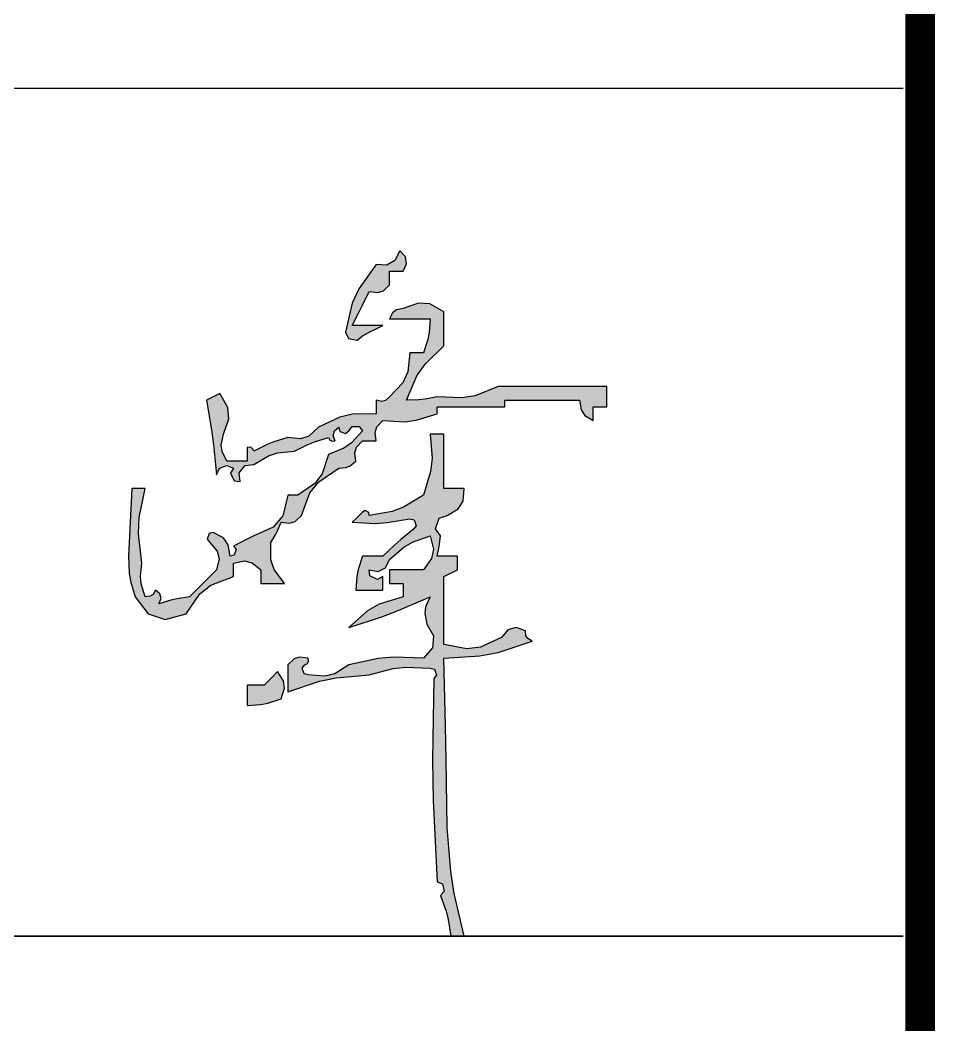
# Model space of a CAD drawing. Header units: inches. Extents: x 18712 to 314639, y 0 to 420500.
# Drawn here: x 135390 to 136468, y 94158 to 95343 of the extents above; entities that cross this region are included whole.
import ezdxf

# ---------------------------------------------------------------- set-up
doc = ezdxf.new("R2010")
doc.units = ezdxf.units.IN
doc.header["$LTSCALE"] = 1000
doc.header["$MEASUREMENT"] = 0
doc.layers.get('0').update_dxf_attribs({"true_color": 0xffffff})
doc.layers.add('TK', color=7, linetype='Continuous', true_color=0xffffff)
doc.layers.add('签名', color=3, linetype='Continuous', true_color=0x00ff00)

# ---------------------------------------------------------------- blocks, each defined once
blk = doc.blocks.new('fdagdfaf')
h = blk.add_hatch(color=256)
h.paths.add_polyline_path([(6.833, 7.6859), (6.833, 7.6998), (6.833, 7.7276), (6.8039, 7.744), (6.7811, 7.7459), (6.7496, 7.7345), (6.736, 7.732), (6.7281, 7.7261), (6.7219, 7.7137), (6.7552, 7.7137), (6.7719, 7.7137), (6.8052, 7.7137), (6.803, 7.6855), (6.8001, 7.6712), (6.7913, 7.6442), (6.7802, 7.6442), (6.7747, 7.6442), (6.7635, 7.6442), (6.7593, 7.6047), (6.7492, 7.5828), (6.7219, 7.5539), (6.7133, 7.5464), (6.7052, 7.5444), (6.6941, 7.547), (6.6941, 7.5359), (6.6941, 7.5303), (6.6941, 7.5192), (6.6456, 7.5182), (6.6199, 7.5121), (6.576, 7.4914), (6.5568, 7.4734), (6.5397, 7.4677), (6.5135, 7.4706), (6.485, 7.4616), (6.4709, 7.4559), (6.444, 7.4428), (6.441, 7.4482), (6.4363, 7.4506), (6.4301, 7.4498), (6.4301, 7.4386), (6.4301, 7.4331), (6.4301, 7.422), (6.4135, 7.422), (6.4051, 7.422), (6.3885, 7.422), (6.3788, 7.4422), (6.3771, 7.4556), (6.3815, 7.4775), (6.3929, 7.509), (6.391, 7.5318), (6.3746, 7.5609), (6.3634, 7.5553), (6.3579, 7.5526), (6.3468, 7.547), (6.3571, 7.4862), (6.3612, 7.4555), (6.3676, 7.3942), (6.3739, 7.4077), (6.3884, 7.4135), (6.4023, 7.4081), (6.396, 7.3974), (6.4039, 7.3816), (6.4162, 7.3803), (6.4141, 7.398), (6.4263, 7.4132), (6.444, 7.415), (6.4741, 7.4333), (6.4924, 7.4394), (6.5274, 7.4428), (6.5543, 7.4559), (6.5683, 7.4616), (6.5968, 7.4706), (6.5998, 7.4652), (6.6046, 7.4628), (6.6107, 7.4636), (6.6064, 7.4742), (6.6088, 7.4841), (6.6177, 7.4914), (6.6198, 7.4829), (6.6317, 7.479), (6.6385, 7.4845), (6.6453, 7.4933), (6.6595, 7.4933), (6.6663, 7.4845), (6.6436, 7.4593), (6.6283, 7.4486), (6.5968, 7.4359), (6.5836, 7.3963), (6.5685, 7.3763), (6.5343, 7.3525), (6.526, 7.3525), (6.5218, 7.3525), (6.5135, 7.3525), (6.5031, 7.3104), (6.4836, 7.287), (6.444, 7.2692), (6.4273, 7.2608), (6.419, 7.2567), (6.4023, 7.2483), (6.4079, 7.2415), (6.4039, 7.2296), (6.3954, 7.2275), (6.3916, 7.2511), (6.3818, 7.2649), (6.3607, 7.2761), (6.3522, 7.2739), (6.3482, 7.2621), (6.3537, 7.2553), (6.3689, 7.2381), (6.3729, 7.222), (6.3676, 7.1997), (6.3454, 7.1775), (6.3343, 7.1664), (6.312, 7.1441), (6.2867, 7.1404), (6.2741, 7.1376), (6.2495, 7.1302), (6.2539, 7.1408), (6.2514, 7.1507), (6.2426, 7.158), (6.2375, 7.1494), (6.2317, 7.1455), (6.2217, 7.1441), (6.2136, 7.1708), (6.2121, 7.1858), (6.2148, 7.2136), (6.2075, 7.2743), (6.209, 7.3066), (6.2217, 7.3664), (6.2106, 7.3664), (6.2051, 7.3664), (6.194, 7.3664), (6.1914, 7.3108), (6.1901, 7.283), (6.187, 7.2275), (6.1886, 7.1937), (6.1914, 7.1766), (6.2009, 7.1441), (6.2279, 7.1095), (6.2627, 7.0979), (6.3051, 7.1094), (6.3331, 7.1502), (6.3561, 7.1683), (6.4023, 7.1858), (6.4023, 7.1969), (6.4023, 7.2025), (6.4023, 7.2136), (6.4248, 7.218), (6.4402, 7.2142), (6.4579, 7.1997), (6.4579, 7.1886), (6.4579, 7.183), (6.4579, 7.1719), (6.4774, 7.1719), (6.4871, 7.1719), (6.5065, 7.1719), (6.4854, 7.2), (6.4786, 7.2201), (6.4787, 7.2553), (6.4883, 7.2713), (6.4925, 7.2797), (6.4996, 7.2969), (6.517, 7.295), (6.5285, 7.2988), (6.5413, 7.3108), (6.5588, 7.3571), (6.5769, 7.3801), (6.6177, 7.4081), (6.6326, 7.409), (6.6409, 7.4124), (6.6524, 7.422), (6.6504, 7.4394), (6.6542, 7.4509), (6.6663, 7.4636), (6.6774, 7.4636), (6.683, 7.4636), (6.6941, 7.4636), (6.6921, 7.4811), (6.6959, 7.4925), (6.708, 7.5053), (6.7527, 7.5028), (6.7764, 7.5057), (6.8191, 7.5192), (6.8191, 7.5248), (6.8191, 7.5276), (6.8191, 7.5331), (6.8747, 7.5331), (6.9025, 7.5331), (6.958, 7.5331), (6.958, 7.5387), (6.958, 7.5414), (6.958, 7.547), (7.0192, 7.547), (7.0497, 7.547), (7.1108, 7.547), (7.1139, 7.5272), (7.1215, 7.5157), (7.1386, 7.5053), (7.1386, 7.5164), (7.1386, 7.522), (7.1386, 7.5331), (7.1497, 7.5331), (7.1553, 7.5331), (7.1664, 7.5331), (7.1664, 7.5498), (7.1664, 7.5581), (7.1664, 7.5748), (7.0775, 7.5748), (7.033, 7.5748), (6.9441, 7.5748), (6.897, 7.5561), (6.8698, 7.5516), (6.8191, 7.5539), (6.7944, 7.5493), (6.7817, 7.5479), (6.7566, 7.547), (6.7778, 7.5966), (6.7943, 7.6205), (6.833, 7.6581)], flags=0)
h.paths.add_polyline_path([(6.7219, 7.7943), (6.7219, 7.7998), (6.7219, 7.8109), (6.733, 7.8109), (6.7385, 7.8109), (6.7496, 7.8109), (6.7566, 7.8264), (6.7543, 7.8403), (6.7427, 7.8526), (6.7326, 7.8326), (6.7164, 7.8234), (6.6941, 7.8248), (6.6587, 7.7752), (6.6453, 7.7453), (6.6316, 7.6859), (6.638, 7.6733), (6.6555, 7.6698), (6.6663, 7.679), (6.683, 7.6873), (6.6913, 7.6915), (6.708, 7.6998), (6.683, 7.6998), (6.6705, 7.6998), (6.6455, 7.6998), (6.6596, 7.7275), (6.6665, 7.7414), (6.6802, 7.7693), (6.6976, 7.7673), (6.7091, 7.7711), (6.7219, 7.7832)], flags=0)
h.paths.add_polyline_path([(6.8723, 7.3403), (6.8747, 7.3664), (6.858, 7.3664), (6.8497, 7.3664), (6.833, 7.3664), (6.833, 7.4109), (6.833, 7.4331), (6.833, 7.4775), (6.8219, 7.4775), (6.8163, 7.4775), (6.8052, 7.4775), (6.8087, 7.4273), (6.8058, 7.4007), (6.7913, 7.3525), (6.7506, 7.3282), (6.7269, 7.3193), (6.6802, 7.3108), (6.6795, 7.317), (6.6716, 7.3209), (6.6663, 7.3178), (6.658, 7.3094), (6.6538, 7.3053), (6.6455, 7.2969), (6.6927, 7.2948), (6.7168, 7.2962), (6.7635, 7.3039), (6.7721, 7.3017), (6.776, 7.2899), (6.7705, 7.2831), (6.7448, 7.2616), (6.7323, 7.2505), (6.708, 7.2275), (6.6913, 7.2275), (6.683, 7.2275), (6.6663, 7.2275), (6.6575, 7.2005), (6.6546, 7.1863), (6.6524, 7.158), (6.6746, 7.158), (6.6857, 7.158), (6.708, 7.158), (6.708, 7.1691), (6.708, 7.1747), (6.708, 7.1858), (6.6973, 7.1795), (6.6815, 7.1873), (6.6802, 7.1997), (6.6985, 7.1965), (6.7134, 7.2039), (6.7219, 7.2205), (6.7511, 7.2457), (6.7689, 7.2561), (6.8052, 7.2692), (6.8117, 7.2416), (6.8079, 7.2226), (6.7913, 7.1997), (6.7635, 7.1997), (6.7496, 7.1997), (6.7219, 7.1997), (6.7219, 7.1886), (6.7219, 7.183), (6.7219, 7.1719), (6.733, 7.1719), (6.7385, 7.1719), (6.7496, 7.1719), (6.7496, 7.1608), (6.7496, 7.1552), (6.7496, 7.1441), (6.7007, 7.1296), (6.6763, 7.1159), (6.6385, 7.0816), (6.7062, 7.1037), (6.7397, 7.1163), (6.8052, 7.1441), (6.7955, 7.1239), (6.7938, 7.1105), (6.7983, 7.0886), (6.812, 7.0643), (6.8096, 7.0402), (6.7913, 7.0191), (6.73, 7.021), (6.6985, 7.0181), (6.6385, 7.0052), (6.6094, 6.9869), (6.5894, 6.982), (6.5552, 6.9844), (6.5466, 6.9865), (6.5427, 6.9984), (6.5482, 7.0052), (6.5536, 7.0082), (6.556, 7.0129), (6.5552, 7.0191), (6.5377, 7.0211), (6.5263, 7.0173), (6.5135, 7.0052), (6.5135, 6.983), (6.5135, 6.9719), (6.5135, 6.9496), (6.578, 6.9714), (6.6123, 6.9786), (6.6802, 6.9844), (6.7288, 6.9973), (6.7549, 7.0002), (6.8052, 6.9983), (6.8137, 6.9961), (6.8177, 6.9843), (6.8122, 6.9774), (6.8096, 6.8107), (6.811, 6.7272), (6.8191, 6.5607), (6.8298, 6.5567), (6.8337, 6.5414), (6.8261, 6.5329), (6.8378, 6.5006), (6.842, 6.4836), (6.8469, 6.4495), (6.858, 6.4495), (6.8636, 6.4495), (6.8747, 6.4495), (6.8543, 6.5372), (6.8473, 6.5821), (6.8399, 6.6718), (6.8377, 6.8107), (6.8363, 6.8802), (6.833, 7.0191), (6.9064, 7.0233), (6.9438, 7.0305), (7.0136, 7.0538), (7.0049, 7.0589), (7.001, 7.0647), (6.9997, 7.0747), (6.9806, 7.0814), (6.9638, 7.0765), (6.9511, 7.0608), (6.9077, 7.0412), (6.8797, 7.0379), (6.833, 7.0469), (6.833, 7.1025), (6.833, 7.1302), (6.833, 7.1858), (6.8441, 7.1914), (6.8497, 7.1941), (6.8608, 7.1997), (6.8608, 7.2108), (6.8608, 7.2164), (6.8608, 7.2275), (6.8441, 7.2275), (6.8358, 7.2275), (6.8191, 7.2275), (6.8226, 7.244), (6.824, 7.2524), (6.8261, 7.2692), (6.8159, 7.2835), (6.8232, 7.3054), (6.8399, 7.3108), (6.8624, 7.3244)], flags=0)
h.paths.add_polyline_path([(6.5065, 6.9571), (6.5046, 6.9724), (6.4926, 6.9913), (6.4815, 6.9802), (6.476, 6.9746), (6.4649, 6.9635), (6.451, 6.9635), (6.444, 6.9635), (6.4301, 6.9635), (6.4301, 6.9469), (6.4301, 6.9385), (6.4301, 6.9219), (6.4584, 6.9241), (6.4727, 6.9269), (6.4996, 6.9357)], flags=0)
at = {"lineweight": -3}
for p, q in [((6.7427, 7.8526), (6.7326, 7.8326)), ((6.7543, 7.8403), (6.7427, 7.8526)), ((6.7566, 7.8264), (6.7543, 7.8403)), ((6.6941, 7.8248), (6.6587, 7.7752)), ((6.7164, 7.8234), (6.6941, 7.8248)), ((6.7326, 7.8326), (6.7164, 7.8234)), ((6.7496, 7.8109), (6.7566, 7.8264)), ((6.7219, 7.7998), (6.7219, 7.8109)), ((6.7219, 7.8109), (6.733, 7.8109)), ((6.7219, 7.7943), (6.7219, 7.7998)), ((6.733, 7.8109), (6.7385, 7.8109)), ((6.7385, 7.8109), (6.7496, 7.8109)), ((6.7091, 7.7711), (6.7219, 7.7832)), ((6.7219, 7.7832), (6.7219, 7.7943)), ((6.6587, 7.7752), (6.6453, 7.7453)), ((6.6665, 7.7414), (6.6802, 7.7693)), ((6.6802, 7.7693), (6.6976, 7.7673)), ((6.6976, 7.7673), (6.7091, 7.7711)), ((6.6453, 7.7453), (6.6316, 7.6859)), ((6.6596, 7.7275), (6.6665, 7.7414)), ((6.7811, 7.7459), (6.7496, 7.7345)), ((6.8039, 7.744), (6.7811, 7.7459)), ((6.833, 7.7276), (6.8039, 7.744)), ((6.6455, 7.6998), (6.6596, 7.7275)), ((6.7281, 7.7261), (6.7219, 7.7137)), ((6.736, 7.732), (6.7281, 7.7261)), ((6.7496, 7.7345), (6.736, 7.732)), ((6.833, 7.6998), (6.833, 7.7276)), ((6.6705, 7.6998), (6.6455, 7.6998)), ((6.683, 7.6998), (6.6705, 7.6998)), ((6.708, 7.6998), (6.683, 7.6998)), ((6.6913, 7.6915), (6.708, 7.6998)), ((6.7219, 7.7137), (6.7552, 7.7137)), ((6.7552, 7.7137), (6.7719, 7.7137)), ((6.7719, 7.7137), (6.8052, 7.7137)), ((6.8052, 7.7137), (6.803, 7.6855)), ((6.833, 7.6859), (6.833, 7.6998)), ((6.6316, 7.6859), (6.638, 7.6733)), ((6.638, 7.6733), (6.6555, 7.6698)), ((6.6555, 7.6698), (6.6663, 7.679)), ((6.6663, 7.679), (6.683, 7.6873)), ((6.683, 7.6873), (6.6913, 7.6915)), ((6.803, 7.6855), (6.8001, 7.6712)), ((6.833, 7.6581), (6.833, 7.6859)), ((6.8001, 7.6712), (6.7913, 7.6442)), ((6.7943, 7.6205), (6.833, 7.6581)), ((6.7635, 7.6442), (6.7593, 7.6047)), ((6.7747, 7.6442), (6.7635, 7.6442)), ((6.7802, 7.6442), (6.7747, 7.6442)), ((6.7913, 7.6442), (6.7802, 7.6442)), ((6.7778, 7.5966), (6.7943, 7.6205)), ((6.7593, 7.6047), (6.7492, 7.5828)), ((6.7566, 7.547), (6.7778, 7.5966)), ((6.7492, 7.5828), (6.7219, 7.5539)), ((6.9441, 7.5748), (6.897, 7.5561)), ((7.033, 7.5748), (6.9441, 7.5748)), ((7.0775, 7.5748), (7.033, 7.5748)), ((7.1664, 7.5748), (7.0775, 7.5748)), ((7.1664, 7.5581), (7.1664, 7.5748)), ((6.3579, 7.5526), (6.3468, 7.547)), ((6.3634, 7.5553), (6.3579, 7.5526)), ((6.3746, 7.5609), (6.3634, 7.5553)), ((6.391, 7.5318), (6.3746, 7.5609)), ((6.7219, 7.5539), (6.7133, 7.5464)), ((6.8191, 7.5539), (6.7944, 7.5493)), ((6.8698, 7.5516), (6.8191, 7.5539)), ((6.897, 7.5561), (6.8698, 7.5516)), ((7.1664, 7.5498), (7.1664, 7.5581)), ((7.1664, 7.5331), (7.1664, 7.5498)), ((6.3468, 7.547), (6.3571, 7.4862)), ((6.3929, 7.509), (6.391, 7.5318)), ((6.7052, 7.5444), (6.6941, 7.547)), ((6.6941, 7.547), (6.6941, 7.5359)), ((6.6941, 7.5359), (6.6941, 7.5303)), ((6.6941, 7.5303), (6.6941, 7.5192)), ((6.7133, 7.5464), (6.7052, 7.5444)), ((6.7817, 7.5479), (6.7566, 7.547)), ((6.7944, 7.5493), (6.7817, 7.5479)), ((6.8191, 7.5276), (6.8191, 7.5331)), ((6.8191, 7.5331), (6.8747, 7.5331)), ((6.8747, 7.5331), (6.9025, 7.5331)), ((6.9025, 7.5331), (6.958, 7.5331)), ((6.958, 7.5414), (6.958, 7.547)), ((6.958, 7.547), (7.0192, 7.547)), ((6.958, 7.5387), (6.958, 7.5414)), ((6.958, 7.5331), (6.958, 7.5387)), ((7.0192, 7.547), (7.0497, 7.547)), ((7.0497, 7.547), (7.1108, 7.547)), ((7.1108, 7.547), (7.1139, 7.5272)), ((7.1386, 7.522), (7.1386, 7.5331)), ((7.1386, 7.5331), (7.1497, 7.5331)), ((7.1497, 7.5331), (7.1553, 7.5331)), ((7.1553, 7.5331), (7.1664, 7.5331)), ((6.3815, 7.4775), (6.3929, 7.509)), ((6.6199, 7.5121), (6.576, 7.4914)), ((6.6456, 7.5182), (6.6199, 7.5121)), ((6.6941, 7.5192), (6.6456, 7.5182)), ((6.7764, 7.5057), (6.8191, 7.5192)), ((6.8191, 7.5248), (6.8191, 7.5276)), ((6.8191, 7.5192), (6.8191, 7.5248)), ((7.1139, 7.5272), (7.1215, 7.5157)), ((7.1215, 7.5157), (7.1386, 7.5053)), ((7.1386, 7.5164), (7.1386, 7.522)), ((7.1386, 7.5053), (7.1386, 7.5164)), ((6.576, 7.4914), (6.5568, 7.4734)), ((6.6088, 7.4841), (6.6177, 7.4914)), ((6.6177, 7.4914), (6.6198, 7.4829)), ((6.6385, 7.4845), (6.6453, 7.4933)), ((6.6453, 7.4933), (6.6595, 7.4933)), ((6.6595, 7.4933), (6.6663, 7.4845)), ((6.6921, 7.4811), (6.6959, 7.4925)), ((6.6959, 7.4925), (6.708, 7.5053)), ((6.708, 7.5053), (6.7527, 7.5028)), ((6.7527, 7.5028), (6.7764, 7.5057)), ((6.3571, 7.4862), (6.3612, 7.4555)), ((6.3771, 7.4556), (6.3815, 7.4775)), ((6.5135, 7.4706), (6.485, 7.4616)), ((6.5397, 7.4677), (6.5135, 7.4706)), ((6.5568, 7.4734), (6.5397, 7.4677)), ((6.5683, 7.4616), (6.5968, 7.4706)), ((6.5968, 7.4706), (6.5998, 7.4652)), ((6.6064, 7.4742), (6.6088, 7.4841)), ((6.6107, 7.4636), (6.6064, 7.4742)), ((6.6198, 7.4829), (6.6317, 7.479)), ((6.6317, 7.479), (6.6385, 7.4845)), ((6.6663, 7.4845), (6.6436, 7.4593)), ((6.6941, 7.4636), (6.6921, 7.4811)), ((6.8163, 7.4775), (6.8052, 7.4775)), ((6.8052, 7.4775), (6.8087, 7.4273)), ((6.8219, 7.4775), (6.8163, 7.4775)), ((6.833, 7.4775), (6.8219, 7.4775)), ((6.833, 7.4331), (6.833, 7.4775)), ((6.3612, 7.4555), (6.3676, 7.3942)), ((6.3788, 7.4422), (6.3771, 7.4556)), ((6.4363, 7.4506), (6.4301, 7.4498)), ((6.4301, 7.4498), (6.4301, 7.4386)), ((6.441, 7.4482), (6.4363, 7.4506)), ((6.444, 7.4428), (6.441, 7.4482)), ((6.4709, 7.4559), (6.444, 7.4428)), ((6.485, 7.4616), (6.4709, 7.4559)), ((6.5274, 7.4428), (6.5543, 7.4559)), ((6.5543, 7.4559), (6.5683, 7.4616)), ((6.6283, 7.4486), (6.5968, 7.4359)), ((6.5998, 7.4652), (6.6046, 7.4628)), ((6.6046, 7.4628), (6.6107, 7.4636)), ((6.6436, 7.4593), (6.6283, 7.4486)), ((6.6504, 7.4394), (6.6542, 7.4509)), ((6.6542, 7.4509), (6.6663, 7.4636)), ((6.6663, 7.4636), (6.6774, 7.4636)), ((6.6774, 7.4636), (6.683, 7.4636)), ((6.683, 7.4636), (6.6941, 7.4636)), ((6.3885, 7.422), (6.3788, 7.4422)), ((6.4301, 7.4386), (6.4301, 7.4331)), ((6.4301, 7.4331), (6.4301, 7.422)), ((6.444, 7.415), (6.4741, 7.4333)), ((6.4741, 7.4333), (6.4924, 7.4394)), ((6.4924, 7.4394), (6.5274, 7.4428)), ((6.5968, 7.4359), (6.5836, 7.3963)), ((6.6524, 7.422), (6.6504, 7.4394)), ((6.8087, 7.4273), (6.8058, 7.4007)), ((6.833, 7.4109), (6.833, 7.4331)), ((6.3676, 7.3942), (6.3739, 7.4077)), ((6.3739, 7.4077), (6.3884, 7.4135)), ((6.3884, 7.4135), (6.4023, 7.4081)), ((6.4051, 7.422), (6.3885, 7.422)), ((6.4023, 7.4081), (6.396, 7.3974)), ((6.4135, 7.422), (6.4051, 7.422)), ((6.4301, 7.422), (6.4135, 7.422)), ((6.4141, 7.398), (6.4263, 7.4132)), ((6.4263, 7.4132), (6.444, 7.415)), ((6.5769, 7.3801), (6.6177, 7.4081)), ((6.6177, 7.4081), (6.6326, 7.409)), ((6.6326, 7.409), (6.6409, 7.4124)), ((6.6409, 7.4124), (6.6524, 7.422)), ((6.833, 7.3664), (6.833, 7.4109)), ((6.396, 7.3974), (6.4039, 7.3816)), ((6.4162, 7.3803), (6.4141, 7.398)), ((6.5836, 7.3963), (6.5685, 7.3763)), ((6.8058, 7.4007), (6.7913, 7.3525)), ((6.194, 7.3664), (6.1914, 7.3108)), ((6.2051, 7.3664), (6.194, 7.3664)), ((6.2106, 7.3664), (6.2051, 7.3664)), ((6.209, 7.3066), (6.2217, 7.3664)), ((6.2217, 7.3664), (6.2106, 7.3664)), ((6.4039, 7.3816), (6.4162, 7.3803)), ((6.5685, 7.3763), (6.5343, 7.3525)), ((6.5588, 7.3571), (6.5769, 7.3801)), ((6.8497, 7.3664), (6.833, 7.3664)), ((6.858, 7.3664), (6.8497, 7.3664)), ((6.8747, 7.3664), (6.858, 7.3664)), ((6.8723, 7.3403), (6.8747, 7.3664)), ((6.5135, 7.3525), (6.5031, 7.3104)), ((6.5218, 7.3525), (6.5135, 7.3525)), ((6.526, 7.3525), (6.5218, 7.3525)), ((6.5343, 7.3525), (6.526, 7.3525)), ((6.5413, 7.3108), (6.5588, 7.3571)), ((6.7913, 7.3525), (6.7506, 7.3282)), ((6.7506, 7.3282), (6.7269, 7.3193)), ((6.8399, 7.3108), (6.8624, 7.3244)), ((6.8624, 7.3244), (6.8723, 7.3403)), ((6.1914, 7.3108), (6.1901, 7.283)), ((6.2075, 7.2743), (6.209, 7.3066)), ((6.5031, 7.3104), (6.4836, 7.287)), ((6.5285, 7.2988), (6.5413, 7.3108)), ((6.6538, 7.3053), (6.6455, 7.2969)), ((6.658, 7.3094), (6.6538, 7.3053)), ((6.6663, 7.3178), (6.658, 7.3094)), ((6.6716, 7.3209), (6.6663, 7.3178)), ((6.6795, 7.317), (6.6716, 7.3209)), ((6.6802, 7.3108), (6.6795, 7.317)), ((6.7269, 7.3193), (6.6802, 7.3108)), ((6.7168, 7.2962), (6.7635, 7.3039)), ((6.7635, 7.3039), (6.7721, 7.3017)), ((6.8159, 7.2835), (6.8232, 7.3054)), ((6.8232, 7.3054), (6.8399, 7.3108)), ((6.1901, 7.283), (6.187, 7.2275)), ((6.4836, 7.287), (6.444, 7.2692)), ((6.4925, 7.2797), (6.4996, 7.2969)), ((6.4996, 7.2969), (6.517, 7.295)), ((6.517, 7.295), (6.5285, 7.2988)), ((6.6455, 7.2969), (6.6927, 7.2948)), ((6.6927, 7.2948), (6.7168, 7.2962)), ((6.7705, 7.2831), (6.7448, 7.2616)), ((6.776, 7.2899), (6.7705, 7.2831)), ((6.7721, 7.3017), (6.776, 7.2899)), ((6.8261, 7.2692), (6.8159, 7.2835)), ((6.2148, 7.2136), (6.2075, 7.2743)), ((6.3522, 7.2739), (6.3482, 7.2621)), ((6.3482, 7.2621), (6.3537, 7.2553)), ((6.3607, 7.2761), (6.3522, 7.2739)), ((6.3818, 7.2649), (6.3607, 7.2761)), ((6.3916, 7.2511), (6.3818, 7.2649)), ((6.444, 7.2692), (6.4273, 7.2608)), ((6.4787, 7.2553), (6.4883, 7.2713)), ((6.4883, 7.2713), (6.4925, 7.2797)), ((6.7689, 7.2561), (6.8052, 7.2692)), ((6.8052, 7.2692), (6.8117, 7.2416)), ((6.824, 7.2524), (6.8261, 7.2692)), ((6.3537, 7.2553), (6.3689, 7.2381)), ((6.3954, 7.2275), (6.3916, 7.2511)), ((6.419, 7.2567), (6.4023, 7.2483)), ((6.4023, 7.2483), (6.4079, 7.2415)), ((6.4079, 7.2415), (6.4039, 7.2296)), ((6.4273, 7.2608), (6.419, 7.2567)), ((6.4786, 7.2201), (6.4787, 7.2553)), ((6.7323, 7.2505), (6.708, 7.2275)), ((6.7219, 7.2205), (6.7511, 7.2457)), ((6.7448, 7.2616), (6.7323, 7.2505)), ((6.7511, 7.2457), (6.7689, 7.2561)), ((6.8117, 7.2416), (6.8079, 7.2226)), ((6.8191, 7.2275), (6.8226, 7.244)), ((6.8226, 7.244), (6.824, 7.2524)), ((6.187, 7.2275), (6.1886, 7.1937)), ((6.3729, 7.222), (6.3676, 7.1997)), ((6.3689, 7.2381), (6.3729, 7.222)), ((6.4039, 7.2296), (6.3954, 7.2275)), ((6.6663, 7.2275), (6.6575, 7.2005)), ((6.683, 7.2275), (6.6663, 7.2275)), ((6.6913, 7.2275), (6.683, 7.2275)), ((6.708, 7.2275), (6.6913, 7.2275)), ((6.7134, 7.2039), (6.7219, 7.2205)), ((6.8079, 7.2226), (6.7913, 7.1997)), ((6.8358, 7.2275), (6.8191, 7.2275)), ((6.8441, 7.2275), (6.8358, 7.2275)), ((6.8608, 7.2275), (6.8441, 7.2275)), ((6.8608, 7.2164), (6.8608, 7.2275)), ((6.2121, 7.1858), (6.2148, 7.2136)), ((6.4023, 7.2136), (6.4248, 7.218)), ((6.4023, 7.2025), (6.4023, 7.2136)), ((6.4023, 7.1969), (6.4023, 7.2025)), ((6.4248, 7.218), (6.4402, 7.2142)), ((6.4402, 7.2142), (6.4579, 7.1997)), ((6.4854, 7.2), (6.4786, 7.2201)), ((6.5065, 7.1719), (6.4854, 7.2)), ((6.6575, 7.2005), (6.6546, 7.1863)), ((6.6985, 7.1965), (6.7134, 7.2039)), ((6.8608, 7.2108), (6.8608, 7.2164)), ((6.8608, 7.1997), (6.8608, 7.2108)), ((6.1886, 7.1937), (6.1914, 7.1766)), ((6.2136, 7.1708), (6.2121, 7.1858)), ((6.3676, 7.1997), (6.3454, 7.1775)), ((6.3561, 7.1683), (6.4023, 7.1858)), ((6.4023, 7.1858), (6.4023, 7.1969)), ((6.4579, 7.1997), (6.4579, 7.1886)), ((6.4579, 7.1886), (6.4579, 7.183)), ((6.4579, 7.183), (6.4579, 7.1719)), ((6.6546, 7.1863), (6.6524, 7.158)), ((6.6815, 7.1873), (6.6802, 7.1997)), ((6.6802, 7.1997), (6.6985, 7.1965)), ((6.6973, 7.1795), (6.6815, 7.1873)), ((6.708, 7.1858), (6.6973, 7.1795)), ((6.708, 7.1747), (6.708, 7.1858)), ((6.7496, 7.1997), (6.7219, 7.1997)), ((6.7219, 7.1997), (6.7219, 7.1886)), ((6.7219, 7.1886), (6.7219, 7.183)), ((6.7219, 7.183), (6.7219, 7.1719)), ((6.7635, 7.1997), (6.7496, 7.1997)), ((6.7913, 7.1997), (6.7635, 7.1997)), ((6.833, 7.1858), (6.8441, 7.1914)), ((6.833, 7.1302), (6.833, 7.1858)), ((6.8441, 7.1914), (6.8497, 7.1941)), ((6.8497, 7.1941), (6.8608, 7.1997)), ((6.1914, 7.1766), (6.2009, 7.1441)), ((6.2217, 7.1441), (6.2136, 7.1708)), ((6.3343, 7.1664), (6.312, 7.1441)), ((6.3331, 7.1502), (6.3561, 7.1683)), ((6.3454, 7.1775), (6.3343, 7.1664)), ((6.4579, 7.1719), (6.4774, 7.1719)), ((6.4774, 7.1719), (6.4871, 7.1719)), ((6.4871, 7.1719), (6.5065, 7.1719)), ((6.708, 7.1691), (6.708, 7.1747)), ((6.708, 7.158), (6.708, 7.1691)), ((6.7219, 7.1719), (6.733, 7.1719)), ((6.733, 7.1719), (6.7385, 7.1719)), ((6.7385, 7.1719), (6.7496, 7.1719)), ((6.7496, 7.1719), (6.7496, 7.1608)), ((6.7496, 7.1608), (6.7496, 7.1552)), ((6.2009, 7.1441), (6.2279, 7.1095)), ((6.2317, 7.1455), (6.2217, 7.1441)), ((6.2375, 7.1494), (6.2317, 7.1455)), ((6.2426, 7.158), (6.2375, 7.1494)), ((6.2514, 7.1507), (6.2426, 7.158)), ((6.2495, 7.1302), (6.2539, 7.1408)), ((6.2539, 7.1408), (6.2514, 7.1507)), ((6.2867, 7.1404), (6.2741, 7.1376)), ((6.312, 7.1441), (6.2867, 7.1404)), ((6.3051, 7.1094), (6.3331, 7.1502)), ((6.6524, 7.158), (6.6746, 7.158)), ((6.6746, 7.158), (6.6857, 7.158)), ((6.6857, 7.158), (6.708, 7.158)), ((6.7496, 7.1441), (6.7007, 7.1296)), ((6.7397, 7.1163), (6.8052, 7.1441)), ((6.7496, 7.1552), (6.7496, 7.1441)), ((6.8052, 7.1441), (6.7955, 7.1239)), ((6.2741, 7.1376), (6.2495, 7.1302)), ((6.7007, 7.1296), (6.6763, 7.1159)), ((6.7955, 7.1239), (6.7938, 7.1105)), ((6.833, 7.1025), (6.833, 7.1302)), ((6.2279, 7.1095), (6.2627, 7.0979)), ((6.2627, 7.0979), (6.3051, 7.1094)), ((6.6763, 7.1159), (6.6385, 7.0816)), ((6.6385, 7.0816), (6.7062, 7.1037)), ((6.7062, 7.1037), (6.7397, 7.1163)), ((6.7938, 7.1105), (6.7983, 7.0886)), ((6.833, 7.0469), (6.833, 7.1025)), ((6.7983, 7.0886), (6.812, 7.0643)), ((6.9638, 7.0765), (6.9511, 7.0608)), ((6.9806, 7.0814), (6.9638, 7.0765)), ((6.9997, 7.0747), (6.9806, 7.0814)), ((6.812, 7.0643), (6.8096, 7.0402)), ((6.9511, 7.0608), (6.9077, 7.0412)), ((7.001, 7.0647), (6.9997, 7.0747)), ((7.0049, 7.0589), (7.001, 7.0647)), ((7.0136, 7.0538), (7.0049, 7.0589)), ((6.8096, 7.0402), (6.7913, 7.0191)), ((6.8797, 7.0379), (6.833, 7.0469)), ((6.9077, 7.0412), (6.8797, 7.0379)), ((6.9438, 7.0305), (7.0136, 7.0538)), ((6.5263, 7.0173), (6.5135, 7.0052)), ((6.5377, 7.0211), (6.5263, 7.0173)), ((6.5552, 7.0191), (6.5377, 7.0211)), ((6.556, 7.0129), (6.5552, 7.0191)), ((6.6985, 7.0181), (6.6385, 7.0052)), ((6.73, 7.021), (6.6985, 7.0181)), ((6.7913, 7.0191), (6.73, 7.021)), ((6.833, 7.0191), (6.9064, 7.0233)), ((6.8363, 6.8802), (6.833, 7.0191)), ((6.9064, 7.0233), (6.9438, 7.0305)), ((6.5135, 7.0052), (6.5135, 6.983)), ((6.5427, 6.9984), (6.5482, 7.0052)), ((6.5466, 6.9865), (6.5427, 6.9984)), ((6.5482, 7.0052), (6.5536, 7.0082)), ((6.5536, 7.0082), (6.556, 7.0129)), ((6.6385, 7.0052), (6.6094, 6.9869)), ((6.6802, 6.9844), (6.7288, 6.9973)), ((6.7288, 6.9973), (6.7549, 7.0002)), ((6.7549, 7.0002), (6.8052, 6.9983)), ((6.8052, 6.9983), (6.8137, 6.9961)), ((6.8137, 6.9961), (6.8177, 6.9843)), ((6.476, 6.9746), (6.4649, 6.9635)), ((6.4815, 6.9802), (6.476, 6.9746)), ((6.4926, 6.9913), (6.4815, 6.9802)), ((6.5046, 6.9724), (6.4926, 6.9913)), ((6.5135, 6.983), (6.5135, 6.9719)), ((6.5552, 6.9844), (6.5466, 6.9865)), ((6.5894, 6.982), (6.5552, 6.9844)), ((6.578, 6.9714), (6.6123, 6.9786)), ((6.6094, 6.9869), (6.5894, 6.982)), ((6.6123, 6.9786), (6.6802, 6.9844)), ((6.8122, 6.9774), (6.8096, 6.8107)), ((6.8177, 6.9843), (6.8122, 6.9774)), ((6.444, 6.9635), (6.4301, 6.9635)), ((6.4301, 6.9635), (6.4301, 6.9469)), ((6.451, 6.9635), (6.444, 6.9635)), ((6.4649, 6.9635), (6.451, 6.9635)), ((6.4996, 6.9357), (6.5065, 6.9571)), ((6.5065, 6.9571), (6.5046, 6.9724)), ((6.5135, 6.9719), (6.5135, 6.9496)), ((6.5135, 6.9496), (6.578, 6.9714)), ((6.4301, 6.9469), (6.4301, 6.9385)), ((6.4301, 6.9385), (6.4301, 6.9219)), ((6.4727, 6.9269), (6.4996, 6.9357)), ((6.4301, 6.9219), (6.4584, 6.9241)), ((6.4584, 6.9241), (6.4727, 6.9269)), ((6.8377, 6.8107), (6.8363, 6.8802)), ((6.8096, 6.8107), (6.811, 6.7272)), ((6.8399, 6.6718), (6.8377, 6.8107)), ((6.811, 6.7272), (6.8191, 6.5607)), ((6.8473, 6.5821), (6.8399, 6.6718)), ((6.8543, 6.5372), (6.8473, 6.5821)), ((6.8191, 6.5607), (6.8298, 6.5567)), ((6.8298, 6.5567), (6.8337, 6.5414)), ((6.8337, 6.5414), (6.8261, 6.5329)), ((6.8261, 6.5329), (6.8378, 6.5006)), ((6.8747, 6.4495), (6.8543, 6.5372)), ((6.8378, 6.5006), (6.842, 6.4836)), ((6.842, 6.4836), (6.8469, 6.4495)), ((6.8469, 6.4495), (6.858, 6.4495)), ((6.858, 6.4495), (6.8636, 6.4495)), ((6.8636, 6.4495), (6.8747, 6.4495))]:
    blk.add_line(p, q, dxfattribs=at)

msp = doc.modelspace()

# ---------------------------------------------------------------- linework, layer by layer
at = {"layer": 'TK', "lineweight": -3}
for p, q in [((131323.9, 95262.8), (136430.9, 95262.8)), ((131323.9, 95262.8), (136430.9, 95262.8)), ((136430.9, 94262.8), (131323.9, 94262.8)), ((131323.9, 94262.8), (136430.9, 94262.8)), ((131323.9, 94262.8), (136430.9, 94262.8))]:
    msp.add_line(p, q, dxfattribs=at)
at = {"layer": 'TK', "lineweight": -3, "const_width": 34.7}
msp.add_lwpolyline([(131323.9, 102639.8), (136450.9, 102639.8), (136450.9, 85425.3), (131323.9, 85425.3)], close=True, dxfattribs=at)

# ---------------------------------------------------------------- block references
at = {"layer": '签名', "linetype": 'Continuous', "xscale": 576, "yscale": 576}
msp.add_blockref('fdagdfaf', (131953.5, 90547.8), dxfattribs=at)

doc.saveas('drawing.dxf')
